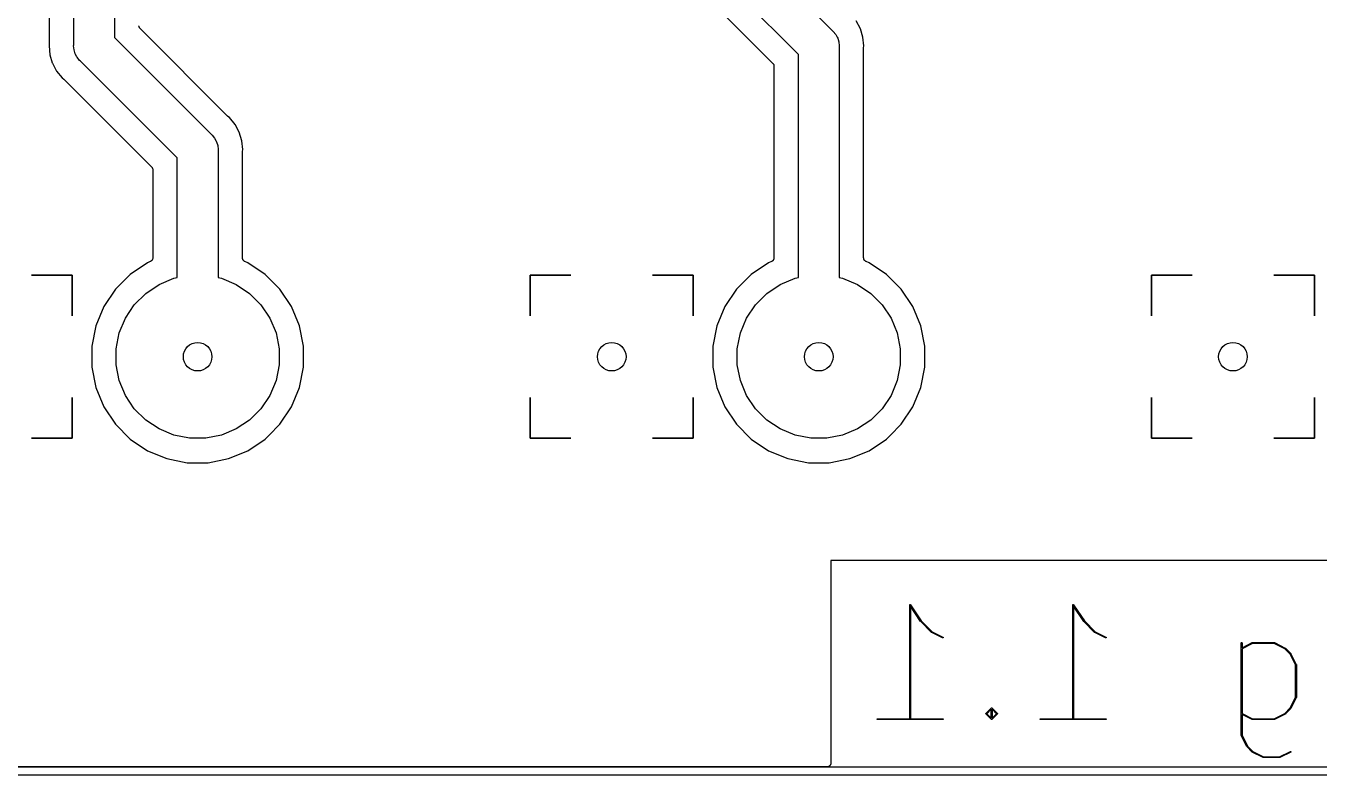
# Model space of a CAD drawing. Extents: x 4.15 to 7.3, y -3.55 to -2.25.
# Drawn here: x 5.517 to 6.142, y -3.552 to -3.19 of the extents above; entities that cross this region are included whole.
import ezdxf

# ---------------------------------------------------------------- set-up
doc = ezdxf.new("R2010")
doc.units = 0
doc.header["$MEASUREMENT"] = 0
doc.layers.add('BLACK', color=7, linetype='CONTINUOUS')

msp = doc.modelspace()

# ---------------------------------------------------------------- linework, layer by layer
at = {"layer": 'BLACK', "linetype": 'CONTINUOUS'}
for p, q in [((5.52835, -3.00116), (5.52835, -3.19884)), ((5.54016, -3.19952), (5.54016, -3.00048)), ((5.55984, -3.00408), (5.55984, -3.19592)), ((5.85984, -3.14592), (5.90662, -3.1927)), ((5.89016, -3.20408), (5.84338, -3.1573)), ((5.83551, -3.16613), (5.87777, -3.20839)), ((5.57167, -3.1904), (5.57165, -3.19022)), ((5.57169, -3.19058), (5.57167, -3.1904)), ((5.57169, -3.19059), (5.57169, -3.19058)), ((5.57169, -3.1906), (5.57169, -3.19059)), ((5.57174, -3.19077), (5.57169, -3.1906)), ((5.57179, -3.19095), (5.57174, -3.19077)), ((5.5718, -3.19096), (5.57179, -3.19095)), ((5.5718, -3.19097), (5.5718, -3.19096)), ((5.57189, -3.19113), (5.5718, -3.19097)), ((5.57197, -3.19129), (5.57189, -3.19113)), ((5.57198, -3.1913), (5.57197, -3.19129)), ((5.5721, -3.19145), (5.57198, -3.1913)), ((5.57198, -3.1913), (5.57198, -3.1913)), ((5.57221, -3.19159), (5.5721, -3.19145)), ((5.57222, -3.1916), (5.57221, -3.19159)), ((5.57223, -3.1916), (5.57222, -3.1916)), ((5.57223, -3.19161), (5.57223, -3.1916)), ((5.57223, -3.1916), (5.57223, -3.1916)), ((5.61449, -3.23387), (5.57223, -3.19161)), ((5.9201, -3.19167), (5.91809, -3.18791)), ((5.92134, -3.19576), (5.9201, -3.19167)), ((5.55984, -3.19592), (5.60662, -3.2427)), ((5.90662, -3.1927), (5.90699, -3.19301)), ((5.90699, -3.19301), (5.90822, -3.19451)), ((5.90822, -3.19451), (5.90887, -3.19571)), ((5.90887, -3.19571), (5.90914, -3.19622)), ((5.90914, -3.19622), (5.9097, -3.19807)), ((5.92176, -3.2), (5.92134, -3.19576)), ((5.52834, -3.19903), (5.52824, -3.2)), ((5.52824, -3.2), (5.52866, -3.20424)), ((5.52835, -3.19887), (5.52834, -3.19895)), ((5.52834, -3.19895), (5.52834, -3.19903)), ((5.52835, -3.19884), (5.52835, -3.19887)), ((5.54011, -3.2), (5.54016, -3.19952)), ((5.5403, -3.20193), (5.54011, -3.2)), ((5.54086, -3.20378), (5.5403, -3.20193)), ((5.54163, -3.20523), (5.54086, -3.20378)), ((5.89016, -3.29952), (5.89016, -3.20408)), ((5.9097, -3.19807), (5.90989, -3.2)), ((5.90989, -3.2), (5.90984, -3.20048)), ((5.90984, -3.20048), (5.90984, -3.31182)), ((5.92165, -3.20113), (5.92166, -3.20105)), ((5.92165, -3.20116), (5.92165, -3.20113)), ((5.92165, -3.30226), (5.92165, -3.20116)), ((5.92166, -3.20097), (5.92176, -3.2)), ((5.92166, -3.20105), (5.92166, -3.20097)), ((5.52866, -3.20424), (5.52982, -3.20808)), ((5.52982, -3.20808), (5.52982, -3.20808)), ((5.52982, -3.20808), (5.5299, -3.20833)), ((5.5299, -3.20833), (5.53191, -3.21209)), ((5.54178, -3.20549), (5.54163, -3.20523)), ((5.54301, -3.20699), (5.54178, -3.20549)), ((5.54338, -3.2073), (5.54301, -3.20699)), ((5.59016, -3.25408), (5.54338, -3.2073)), ((5.87777, -3.20839), (5.87777, -3.2084)), ((5.87777, -3.2084), (5.87777, -3.2084)), ((5.87777, -3.2084), (5.87778, -3.2084)), ((5.87778, -3.2084), (5.87779, -3.20841)), ((5.87779, -3.20841), (5.8779, -3.20855)), ((5.8779, -3.20855), (5.87802, -3.2087)), ((5.87802, -3.2087), (5.87802, -3.2087)), ((5.87802, -3.2087), (5.87803, -3.20871)), ((5.87803, -3.20871), (5.87811, -3.20887)), ((5.87811, -3.20887), (5.8782, -3.20903)), ((5.8782, -3.20903), (5.8782, -3.20904)), ((5.8782, -3.20904), (5.87821, -3.20905)), ((5.87821, -3.20905), (5.87826, -3.20923)), ((5.87826, -3.20923), (5.87831, -3.2094)), ((5.87831, -3.2094), (5.87831, -3.20941)), ((5.87831, -3.20941), (5.87831, -3.20942)), ((5.87831, -3.20942), (5.87833, -3.2096)), ((5.87833, -3.2096), (5.87835, -3.20978)), ((5.87835, -3.20978), (5.87835, -3.29884)), ((5.53191, -3.21209), (5.53461, -3.21539)), ((5.53461, -3.21539), (5.53537, -3.216)), ((5.53537, -3.216), (5.53539, -3.21602)), ((5.53539, -3.21602), (5.53545, -3.21608)), ((5.53545, -3.21608), (5.53551, -3.21613)), ((5.53551, -3.21613), (5.57777, -3.25839)), ((5.61455, -3.23392), (5.61449, -3.23387)), ((5.61461, -3.23398), (5.61455, -3.23392)), ((5.61463, -3.234), (5.61461, -3.23398)), ((5.61539, -3.23461), (5.61463, -3.234)), ((5.61809, -3.23791), (5.61539, -3.23461)), ((5.6201, -3.24167), (5.61809, -3.23791)), ((5.60662, -3.2427), (5.60699, -3.24301)), ((5.60699, -3.24301), (5.60822, -3.24451)), ((5.60822, -3.24451), (5.60899, -3.24594)), ((5.60899, -3.24594), (5.60914, -3.24622)), ((5.60914, -3.24622), (5.6097, -3.24807)), ((5.62134, -3.24576), (5.6201, -3.24167)), ((5.62176, -3.25), (5.62134, -3.24576)), ((5.59016, -3.31182), (5.59016, -3.25408)), ((5.6097, -3.24807), (5.60989, -3.25)), ((5.60989, -3.25), (5.60984, -3.25048)), ((5.60984, -3.25048), (5.60984, -3.31182)), ((5.62165, -3.25113), (5.62166, -3.25105)), ((5.62165, -3.25116), (5.62165, -3.25113)), ((5.62165, -3.30226), (5.62165, -3.25116)), ((5.62166, -3.25097), (5.62176, -3.25)), ((5.62166, -3.25105), (5.62166, -3.25097)), ((5.57777, -3.25839), (5.57777, -3.2584)), ((5.57777, -3.2584), (5.57777, -3.2584)), ((5.57777, -3.2584), (5.57778, -3.2584)), ((5.57778, -3.2584), (5.57779, -3.25841)), ((5.57779, -3.25841), (5.5779, -3.25855)), ((5.5779, -3.25855), (5.57802, -3.2587)), ((5.57802, -3.2587), (5.57802, -3.2587)), ((5.57802, -3.2587), (5.57803, -3.25871)), ((5.57803, -3.25871), (5.57811, -3.25887)), ((5.57811, -3.25887), (5.5782, -3.25903)), ((5.5782, -3.25903), (5.5782, -3.25904)), ((5.5782, -3.25904), (5.57821, -3.25905)), ((5.57821, -3.25905), (5.57826, -3.25923)), ((5.57826, -3.25923), (5.57831, -3.2594)), ((5.57831, -3.2594), (5.57831, -3.25941)), ((5.57831, -3.25941), (5.57831, -3.25942)), ((5.57831, -3.25942), (5.57833, -3.2596)), ((5.57833, -3.2596), (5.57835, -3.25978)), ((5.57835, -3.25978), (5.57835, -3.30226)), ((5.57713, -3.30407), (5.57576, -3.30464)), ((5.5773, -3.30399), (5.57713, -3.30407)), ((5.57746, -3.3039), (5.5773, -3.30399)), ((5.57747, -3.30389), (5.57746, -3.3039)), ((5.57746, -3.3039), (5.57746, -3.3039)), ((5.57761, -3.30378), (5.57747, -3.30389)), ((5.57776, -3.30366), (5.57761, -3.30378)), ((5.57777, -3.30365), (5.57776, -3.30366)), ((5.57776, -3.30366), (5.57776, -3.30366)), ((5.57788, -3.30351), (5.57777, -3.30365)), ((5.578, -3.30337), (5.57788, -3.30351)), ((5.57801, -3.30336), (5.578, -3.30337)), ((5.5781, -3.30319), (5.57801, -3.30335)), ((5.57801, -3.30335), (5.57801, -3.30336)), ((5.57819, -3.30303), (5.5781, -3.30319)), ((5.57825, -3.30284), (5.57819, -3.30302)), ((5.57819, -3.30302), (5.57819, -3.30302)), ((5.57819, -3.30302), (5.57819, -3.30303)), ((5.5783, -3.30267), (5.57825, -3.30284)), ((5.57831, -3.30265), (5.5783, -3.30266)), ((5.5783, -3.30266), (5.5783, -3.30267)), ((5.57833, -3.30246), (5.57831, -3.30265)), ((5.57835, -3.30228), (5.57833, -3.30246)), ((5.57835, -3.30226), (5.57835, -3.30227)), ((5.57835, -3.30227), (5.57835, -3.30227)), ((5.57835, -3.30227), (5.57835, -3.30227)), ((5.57835, -3.30227), (5.57835, -3.30228)), ((5.62167, -3.30244), (5.62165, -3.30226)), ((5.62169, -3.30262), (5.62167, -3.30244)), ((5.62169, -3.30263), (5.62169, -3.30262)), ((5.62169, -3.30264), (5.62169, -3.30263)), ((5.62174, -3.30282), (5.62169, -3.30264)), ((5.6218, -3.30299), (5.62174, -3.30282)), ((5.6218, -3.303), (5.6218, -3.30299)), ((5.6218, -3.30301), (5.6218, -3.303)), ((5.62189, -3.30317), (5.6218, -3.30301)), ((5.62197, -3.30333), (5.62189, -3.30317)), ((5.62198, -3.30334), (5.62197, -3.30333)), ((5.62198, -3.30335), (5.62198, -3.30334)), ((5.6221, -3.30349), (5.62198, -3.30335)), ((5.62221, -3.30363), (5.6221, -3.30349)), ((5.62222, -3.30364), (5.62221, -3.30363)), ((5.62223, -3.30364), (5.62222, -3.30364)), ((5.62237, -3.30376), (5.62223, -3.30364)), ((5.62251, -3.30388), (5.62237, -3.30376)), ((5.62252, -3.30389), (5.62251, -3.30388)), ((5.62251, -3.30388), (5.62251, -3.30388)), ((5.62268, -3.30398), (5.62252, -3.30389)), ((5.62284, -3.30406), (5.62268, -3.30398)), ((5.62286, -3.30407), (5.62284, -3.30406)), ((5.62287, -3.30407), (5.62286, -3.30407)), ((5.62286, -3.30407), (5.62286, -3.30407)), ((5.62286, -3.30407), (5.62286, -3.30407)), ((5.62424, -3.30464), (5.62287, -3.30407)), ((5.87713, -3.30407), (5.87576, -3.30464)), ((5.8773, -3.30399), (5.87713, -3.30407)), ((5.87746, -3.3039), (5.8773, -3.30399)), ((5.87747, -3.30389), (5.87746, -3.3039)), ((5.87746, -3.3039), (5.87746, -3.3039)), ((5.87761, -3.30378), (5.87747, -3.30389)), ((5.87776, -3.30366), (5.87761, -3.30378)), ((5.87777, -3.30365), (5.87776, -3.30366)), ((5.87776, -3.30366), (5.87776, -3.30366)), ((5.87788, -3.30351), (5.87777, -3.30365)), ((5.878, -3.30337), (5.87788, -3.30351)), ((5.87801, -3.30336), (5.878, -3.30337)), ((5.8781, -3.30319), (5.87801, -3.30335)), ((5.87801, -3.30335), (5.87801, -3.30336)), ((5.87819, -3.30303), (5.8781, -3.30319)), ((5.87825, -3.30284), (5.87819, -3.30302)), ((5.87819, -3.30302), (5.87819, -3.30302)), ((5.87819, -3.30302), (5.87819, -3.30303)), ((5.8783, -3.30267), (5.87825, -3.30284)), ((5.87831, -3.30265), (5.8783, -3.30266)), ((5.8783, -3.30266), (5.8783, -3.30267)), ((5.87833, -3.30246), (5.87831, -3.30265)), ((5.87835, -3.30228), (5.87833, -3.30246)), ((5.87835, -3.29884), (5.87835, -3.29884)), ((5.87835, -3.29884), (5.87835, -3.30226)), ((5.87835, -3.30226), (5.87835, -3.30227)), ((5.87835, -3.30227), (5.87835, -3.30227)), ((5.87835, -3.30227), (5.87835, -3.30227)), ((5.87835, -3.30227), (5.87835, -3.30228)), ((5.89016, -3.31182), (5.89016, -3.29952)), ((5.89016, -3.29952), (5.89016, -3.29952)), ((5.92167, -3.30244), (5.92165, -3.30226)), ((5.92169, -3.30262), (5.92167, -3.30244)), ((5.92169, -3.30263), (5.92169, -3.30262)), ((5.92169, -3.30264), (5.92169, -3.30263)), ((5.92174, -3.30282), (5.92169, -3.30264)), ((5.9218, -3.30299), (5.92174, -3.30282)), ((5.9218, -3.303), (5.9218, -3.30299)), ((5.9218, -3.30301), (5.9218, -3.303)), ((5.92189, -3.30317), (5.9218, -3.30301)), ((5.92197, -3.30333), (5.92189, -3.30317)), ((5.92198, -3.30334), (5.92197, -3.30333)), ((5.92198, -3.30335), (5.92198, -3.30334)), ((5.9221, -3.30349), (5.92198, -3.30335)), ((5.92221, -3.30363), (5.9221, -3.30349)), ((5.92222, -3.30364), (5.92221, -3.30363)), ((5.92223, -3.30364), (5.92222, -3.30364)), ((5.92237, -3.30376), (5.92223, -3.30364)), ((5.92251, -3.30388), (5.92237, -3.30376)), ((5.92252, -3.30389), (5.92251, -3.30388)), ((5.92251, -3.30388), (5.92251, -3.30388)), ((5.92268, -3.30398), (5.92252, -3.30389)), ((5.92284, -3.30406), (5.92268, -3.30398)), ((5.92286, -3.30407), (5.92284, -3.30406)), ((5.92287, -3.30407), (5.92286, -3.30407)), ((5.92286, -3.30407), (5.92286, -3.30407)), ((5.92286, -3.30407), (5.92286, -3.30407)), ((5.92424, -3.30464), (5.92287, -3.30407)), ((5.56737, -3.31025), (5.56025, -3.31737)), ((5.57576, -3.30464), (5.56737, -3.31025)), ((5.63263, -3.31025), (5.62424, -3.30464)), ((5.6344, -3.31202), (5.63263, -3.31025)), ((5.86737, -3.31025), (5.86025, -3.31737)), ((5.87576, -3.30464), (5.86737, -3.31025)), ((5.93263, -3.31025), (5.92424, -3.30464)), ((5.9344, -3.31202), (5.93263, -3.31025)), ((5.53927, -3.31062), (5.51969, -3.31063)), ((5.51969, -3.31063), (5.51969, -3.31063)), ((5.51969, -3.31063), (5.53937, -3.31063)), ((5.53937, -3.31063), (5.53927, -3.31062)), ((5.53937, -3.31063), (5.53937, -3.33031)), ((5.53938, -3.31073), (5.53937, -3.31063)), ((5.53937, -3.31063), (5.53937, -3.31063)), ((5.53937, -3.31063), (5.53937, -3.31063)), ((5.53937, -3.31063), (5.53937, -3.31063)), ((5.53937, -3.33031), (5.53938, -3.31073)), ((5.5749, -3.31942), (5.58135, -3.31511)), ((5.58135, -3.31511), (5.58852, -3.31214)), ((5.58852, -3.31214), (5.59016, -3.31182)), ((5.60984, -3.31182), (5.61148, -3.31214)), ((5.61148, -3.31214), (5.61865, -3.31511)), ((5.61865, -3.31511), (5.6251, -3.31942)), ((5.63976, -3.31737), (5.6344, -3.31202)), ((5.76063, -3.31063), (5.76062, -3.31073)), ((5.76062, -3.31073), (5.76063, -3.33031)), ((5.76073, -3.31062), (5.76063, -3.31063)), ((5.76063, -3.31063), (5.76063, -3.31063)), ((5.76063, -3.31063), (5.76063, -3.31063)), ((5.76063, -3.31063), (5.76063, -3.31063)), ((5.76063, -3.33031), (5.76063, -3.31063)), ((5.76063, -3.31063), (5.78031, -3.31063)), ((5.78031, -3.31063), (5.76073, -3.31062)), ((5.78031, -3.31063), (5.78031, -3.31063)), ((5.83927, -3.31062), (5.81969, -3.31063)), ((5.81969, -3.31063), (5.81969, -3.31063)), ((5.81969, -3.31063), (5.83937, -3.31063)), ((5.83937, -3.31063), (5.83927, -3.31062)), ((5.83937, -3.31063), (5.83937, -3.33031)), ((5.83938, -3.31073), (5.83937, -3.31063)), ((5.83937, -3.31063), (5.83937, -3.31063)), ((5.83937, -3.31063), (5.83937, -3.31063)), ((5.83937, -3.31063), (5.83937, -3.31063)), ((5.83937, -3.33031), (5.83938, -3.31073)), ((5.8749, -3.31942), (5.88135, -3.31511)), ((5.88135, -3.31511), (5.88852, -3.31214)), ((5.88852, -3.31214), (5.89016, -3.31182)), ((5.90984, -3.31182), (5.91148, -3.31214)), ((5.91148, -3.31214), (5.91865, -3.31511)), ((5.91865, -3.31511), (5.9251, -3.31942)), ((5.93975, -3.31737), (5.9344, -3.31202)), ((6.06063, -3.31063), (6.06062, -3.31073)), ((6.06062, -3.31073), (6.06063, -3.33031)), ((6.06073, -3.31062), (6.06063, -3.31063)), ((6.06063, -3.31063), (6.06063, -3.31063)), ((6.06063, -3.31063), (6.06063, -3.31063)), ((6.06063, -3.31063), (6.06063, -3.31063)), ((6.06063, -3.33031), (6.06063, -3.31063)), ((6.06063, -3.31063), (6.08031, -3.31063)), ((6.08031, -3.31063), (6.06073, -3.31062)), ((6.08031, -3.31063), (6.08031, -3.31063)), ((6.13927, -3.31062), (6.11969, -3.31063)), ((6.11969, -3.31063), (6.11969, -3.31063)), ((6.11969, -3.31063), (6.13937, -3.31063)), ((6.13937, -3.31063), (6.13927, -3.31062)), ((6.13937, -3.31063), (6.13937, -3.33031)), ((6.13938, -3.31073), (6.13937, -3.31063)), ((6.13937, -3.31063), (6.13937, -3.31063)), ((6.13937, -3.31063), (6.13937, -3.31063)), ((6.13937, -3.31063), (6.13937, -3.31063)), ((6.13937, -3.33031), (6.13938, -3.31073)), ((5.56025, -3.31737), (5.55464, -3.32576)), ((5.56942, -3.3249), (5.5749, -3.31942)), ((5.6251, -3.31942), (5.63058, -3.3249)), ((5.64536, -3.32576), (5.63976, -3.31737)), ((5.86025, -3.31737), (5.85464, -3.32576)), ((5.86942, -3.3249), (5.8749, -3.31942)), ((5.9251, -3.31942), (5.93058, -3.3249)), ((5.94536, -3.32576), (5.93975, -3.31737)), ((5.55464, -3.32576), (5.55079, -3.33507)), ((5.56511, -3.33135), (5.56942, -3.3249)), ((5.63058, -3.3249), (5.63489, -3.33135)), ((5.64921, -3.33507), (5.64536, -3.32576)), ((5.85464, -3.32576), (5.85079, -3.33507)), ((5.86511, -3.33135), (5.86942, -3.3249)), ((5.93058, -3.3249), (5.93489, -3.33135)), ((5.94921, -3.33507), (5.94536, -3.32576)), ((5.53937, -3.33031), (5.53937, -3.33031)), ((5.55079, -3.33507), (5.54882, -3.34496)), ((5.56214, -3.33852), (5.56511, -3.33135)), ((5.63489, -3.33135), (5.63786, -3.33852)), ((5.65118, -3.34496), (5.64921, -3.33507)), ((5.76063, -3.33031), (5.76063, -3.33031)), ((5.83937, -3.33031), (5.83937, -3.33031)), ((5.85079, -3.33507), (5.84882, -3.34496)), ((5.86214, -3.33852), (5.86511, -3.33135)), ((5.93489, -3.33135), (5.93786, -3.33852)), ((5.95118, -3.34496), (5.94921, -3.33507)), ((6.06063, -3.33031), (6.06063, -3.33031)), ((6.13937, -3.33031), (6.13937, -3.33031)), ((5.56063, -3.34612), (5.56214, -3.33852)), ((5.63786, -3.33852), (5.63937, -3.34612)), ((5.86063, -3.34612), (5.86214, -3.33852)), ((5.93786, -3.33852), (5.93937, -3.34612)), ((5.54882, -3.34496), (5.54882, -3.35504)), ((5.56063, -3.35388), (5.56063, -3.34612)), ((5.63937, -3.34612), (5.63937, -3.35388)), ((5.65118, -3.35504), (5.65118, -3.34496)), ((5.84882, -3.34496), (5.84882, -3.35504)), ((5.86063, -3.35388), (5.86063, -3.34612)), ((5.93937, -3.34612), (5.93937, -3.35388)), ((5.95118, -3.35504), (5.95118, -3.34496)), ((5.56214, -3.36148), (5.56063, -3.35388)), ((5.63937, -3.35388), (5.63786, -3.36148)), ((5.86214, -3.36148), (5.86063, -3.35388)), ((5.93937, -3.35388), (5.93786, -3.36148)), ((5.54882, -3.35504), (5.55079, -3.36493)), ((5.64921, -3.36493), (5.65118, -3.35504)), ((5.84882, -3.35504), (5.85079, -3.36493)), ((5.94921, -3.36493), (5.95118, -3.35504)), ((5.55079, -3.36493), (5.55464, -3.37424)), ((5.56511, -3.36865), (5.56214, -3.36148)), ((5.63786, -3.36148), (5.63489, -3.36865)), ((5.64536, -3.37424), (5.64921, -3.36493)), ((5.85079, -3.36493), (5.85464, -3.37424)), ((5.86511, -3.36865), (5.86214, -3.36148)), ((5.93786, -3.36148), (5.93489, -3.36865)), ((5.94536, -3.37424), (5.94921, -3.36493)), ((5.53937, -3.36969), (5.53937, -3.38937)), ((5.53938, -3.38927), (5.53937, -3.36969)), ((5.53937, -3.36969), (5.53937, -3.36969)), ((5.56942, -3.3751), (5.56511, -3.36865)), ((5.63489, -3.36865), (5.63058, -3.3751)), ((5.76063, -3.36969), (5.76062, -3.38927)), ((5.76063, -3.38937), (5.76063, -3.36969)), ((5.76063, -3.36969), (5.76063, -3.36969)), ((5.83937, -3.36969), (5.83937, -3.38937)), ((5.83938, -3.38927), (5.83937, -3.36969)), ((5.83937, -3.36969), (5.83937, -3.36969)), ((5.86942, -3.3751), (5.86511, -3.36865)), ((5.93489, -3.36865), (5.93058, -3.3751)), ((6.06063, -3.36969), (6.06062, -3.38927)), ((6.06063, -3.38937), (6.06063, -3.36969)), ((6.06063, -3.36969), (6.06063, -3.36969)), ((6.13937, -3.36969), (6.13937, -3.38937)), ((6.13938, -3.38927), (6.13937, -3.36969)), ((6.13937, -3.36969), (6.13937, -3.36969)), ((5.55464, -3.37424), (5.56025, -3.38263)), ((5.5749, -3.38058), (5.56942, -3.3751)), ((5.63058, -3.3751), (5.6251, -3.38058)), ((5.63976, -3.38263), (5.64536, -3.37424)), ((5.85464, -3.37424), (5.86025, -3.38263)), ((5.8749, -3.38058), (5.86942, -3.3751)), ((5.93058, -3.3751), (5.9251, -3.38058)), ((5.93975, -3.38263), (5.94536, -3.37424)), ((5.56025, -3.38263), (5.56737, -3.38975)), ((5.58135, -3.38489), (5.5749, -3.38058)), ((5.58852, -3.38786), (5.58135, -3.38489)), ((5.61865, -3.38489), (5.61148, -3.38786)), ((5.6251, -3.38058), (5.61865, -3.38489)), ((5.63441, -3.38797), (5.63976, -3.38263)), ((5.86025, -3.38263), (5.86737, -3.38975)), ((5.88135, -3.38489), (5.8749, -3.38058)), ((5.88852, -3.38786), (5.88135, -3.38489)), ((5.91865, -3.38489), (5.91148, -3.38786)), ((5.9251, -3.38058), (5.91865, -3.38489)), ((5.93441, -3.38797), (5.93975, -3.38263)), ((5.53937, -3.38937), (5.51969, -3.38937)), ((5.51969, -3.38937), (5.51969, -3.38937)), ((5.51969, -3.38937), (5.53927, -3.38938)), ((5.53927, -3.38938), (5.53937, -3.38937)), ((5.53937, -3.38937), (5.53938, -3.38927)), ((5.53937, -3.38937), (5.53937, -3.38937)), ((5.53937, -3.38937), (5.53937, -3.38937)), ((5.53937, -3.38937), (5.53937, -3.38937)), ((5.53937, -3.38937), (5.53937, -3.38937)), ((5.56737, -3.38975), (5.57576, -3.39536)), ((5.59612, -3.38937), (5.58852, -3.38786)), ((5.60388, -3.38937), (5.59612, -3.38937)), ((5.61148, -3.38786), (5.60388, -3.38937)), ((5.62424, -3.39536), (5.63263, -3.38975)), ((5.63263, -3.38975), (5.63441, -3.38797)), ((5.63441, -3.38797), (5.63441, -3.38797)), ((5.63441, -3.38797), (5.63441, -3.38797)), ((5.76062, -3.38927), (5.76063, -3.38937)), ((5.76063, -3.38937), (5.76063, -3.38937)), ((5.76063, -3.38937), (5.76063, -3.38937)), ((5.76063, -3.38937), (5.76063, -3.38937)), ((5.76063, -3.38937), (5.76073, -3.38938)), ((5.78031, -3.38937), (5.76063, -3.38937)), ((5.76073, -3.38938), (5.78031, -3.38937)), ((5.78031, -3.38937), (5.78031, -3.38937)), ((5.83937, -3.38937), (5.81969, -3.38937)), ((5.81969, -3.38937), (5.81969, -3.38937)), ((5.81969, -3.38937), (5.83927, -3.38938)), ((5.83927, -3.38938), (5.83937, -3.38937)), ((5.83937, -3.38937), (5.83938, -3.38927)), ((5.83937, -3.38937), (5.83937, -3.38937)), ((5.83937, -3.38937), (5.83937, -3.38937)), ((5.83937, -3.38937), (5.83937, -3.38937)), ((5.83937, -3.38937), (5.83937, -3.38937)), ((5.86737, -3.38975), (5.87576, -3.39536)), ((5.89612, -3.38937), (5.88852, -3.38786)), ((5.90388, -3.38937), (5.89612, -3.38937)), ((5.91148, -3.38786), (5.90388, -3.38937)), ((5.92424, -3.39536), (5.93263, -3.38975)), ((5.93263, -3.38975), (5.93441, -3.38797)), ((5.93441, -3.38797), (5.93441, -3.38797)), ((5.93441, -3.38797), (5.93441, -3.38797)), ((6.06062, -3.38927), (6.06063, -3.38937)), ((6.06063, -3.38937), (6.06063, -3.38937)), ((6.06063, -3.38937), (6.06063, -3.38937)), ((6.06063, -3.38937), (6.06063, -3.38937)), ((6.06063, -3.38937), (6.06073, -3.38938)), ((6.08031, -3.38937), (6.06063, -3.38937)), ((6.06073, -3.38938), (6.08031, -3.38937)), ((6.08031, -3.38937), (6.08031, -3.38937)), ((6.13937, -3.38937), (6.11969, -3.38937)), ((6.11969, -3.38937), (6.11969, -3.38937)), ((6.11969, -3.38937), (6.13927, -3.38938)), ((6.13927, -3.38938), (6.13937, -3.38937)), ((6.13937, -3.38937), (6.13938, -3.38927)), ((6.13937, -3.38937), (6.13937, -3.38937)), ((6.13937, -3.38937), (6.13937, -3.38937)), ((6.13937, -3.38937), (6.13937, -3.38937)), ((6.13937, -3.38937), (6.13937, -3.38937)), ((5.57576, -3.39536), (5.58507, -3.39921)), ((5.61493, -3.39921), (5.62424, -3.39536)), ((5.87576, -3.39536), (5.88507, -3.39921)), ((5.91493, -3.39921), (5.92424, -3.39536)), ((5.58507, -3.39921), (5.59496, -3.40118)), ((5.59496, -3.40118), (5.60504, -3.40118)), ((5.60504, -3.40118), (5.61493, -3.39921)), ((5.88507, -3.39921), (5.89496, -3.40118)), ((5.89496, -3.40118), (5.90504, -3.40118)), ((5.90504, -3.40118), (5.91493, -3.39921)), ((6.49416, -3.44841), (5.90584, -3.44841)), ((5.90584, -3.44841), (5.90584, -3.54606)), ((5.9439, -3.46978), (5.94391, -3.46974)), ((5.9439, -3.46981), (5.9439, -3.46978)), ((5.9439, -3.52474), (5.9439, -3.46981)), ((5.94391, -3.46974), (5.94393, -3.46971)), ((5.94391, -3.46974), (5.94391, -3.46974)), ((5.94391, -3.46974), (5.94391, -3.46974)), ((5.94391, -3.46974), (5.94391, -3.46974)), ((5.94393, -3.46971), (5.94395, -3.46969)), ((5.94395, -3.46969), (5.94396, -3.46968)), ((5.94396, -3.46968), (5.94397, -3.46966)), ((5.94396, -3.46968), (5.94396, -3.46968)), ((5.94396, -3.46968), (5.94396, -3.46968)), ((5.94397, -3.46966), (5.94399, -3.46965)), ((5.94399, -3.46965), (5.944, -3.46964)), ((5.94399, -3.46965), (5.94399, -3.46965)), ((5.944, -3.46964), (5.94402, -3.46963)), ((5.94402, -3.46963), (5.94402, -3.46963)), ((5.94402, -3.46963), (5.94402, -3.46963)), ((5.94402, -3.46963), (5.94403, -3.46963)), ((5.94403, -3.46963), (5.94406, -3.46962)), ((5.94406, -3.46962), (5.94406, -3.46962)), ((5.94406, -3.46962), (5.94406, -3.46962)), ((5.94406, -3.46962), (5.94407, -3.46962)), ((5.94407, -3.46962), (5.9441, -3.46962)), ((5.9441, -3.46962), (5.9441, -3.46962)), ((5.9441, -3.46962), (5.94412, -3.46962)), ((5.94412, -3.46962), (5.94413, -3.46962)), ((5.94413, -3.46962), (5.94413, -3.46962)), ((5.94413, -3.46962), (5.94413, -3.46962)), ((5.94413, -3.46962), (5.94415, -3.46963)), ((5.94415, -3.46963), (5.94417, -3.46963)), ((5.94417, -3.46963), (5.9442, -3.46965)), ((5.9442, -3.46965), (5.9442, -3.46965)), ((5.9442, -3.46965), (5.94421, -3.46966)), ((5.94421, -3.46966), (5.94423, -3.46968)), ((5.94423, -3.46968), (5.94423, -3.46968)), ((5.94423, -3.46968), (5.94426, -3.46971)), ((5.94426, -3.46971), (5.94426, -3.46971)), ((5.94426, -3.46971), (5.9495, -3.47756)), ((5.94918, -3.4778), (5.94429, -3.47047)), ((5.94429, -3.47047), (5.94429, -3.52474)), ((6.02264, -3.46978), (6.02265, -3.46974)), ((6.02264, -3.46981), (6.02264, -3.46978)), ((6.02264, -3.52474), (6.02264, -3.46981)), ((6.02265, -3.46974), (6.02267, -3.46971)), ((6.02265, -3.46974), (6.02265, -3.46974)), ((6.02265, -3.46974), (6.02265, -3.46974)), ((6.02265, -3.46974), (6.02265, -3.46974)), ((6.02267, -3.46971), (6.02269, -3.46969)), ((6.02269, -3.46969), (6.0227, -3.46968)), ((6.0227, -3.46968), (6.02271, -3.46966)), ((6.0227, -3.46968), (6.0227, -3.46968)), ((6.0227, -3.46968), (6.0227, -3.46968)), ((6.02271, -3.46966), (6.02273, -3.46965)), ((6.02273, -3.46965), (6.02274, -3.46964)), ((6.02273, -3.46965), (6.02273, -3.46965)), ((6.02274, -3.46964), (6.02276, -3.46963)), ((6.02276, -3.46963), (6.02276, -3.46963)), ((6.02276, -3.46963), (6.02276, -3.46963)), ((6.02276, -3.46963), (6.02277, -3.46963)), ((6.02277, -3.46963), (6.0228, -3.46962)), ((6.0228, -3.46962), (6.0228, -3.46962)), ((6.0228, -3.46962), (6.0228, -3.46962)), ((6.0228, -3.46962), (6.02281, -3.46962)), ((6.02281, -3.46962), (6.02284, -3.46962)), ((6.02284, -3.46962), (6.02284, -3.46962)), ((6.02284, -3.46962), (6.02286, -3.46962)), ((6.02286, -3.46962), (6.02287, -3.46962)), ((6.02287, -3.46962), (6.02287, -3.46962)), ((6.02287, -3.46962), (6.02287, -3.46962)), ((6.02287, -3.46962), (6.02289, -3.46963)), ((6.02289, -3.46963), (6.02291, -3.46963)), ((6.02291, -3.46963), (6.02294, -3.46965)), ((6.02294, -3.46965), (6.02294, -3.46965)), ((6.02294, -3.46965), (6.02295, -3.46966)), ((6.02295, -3.46966), (6.02297, -3.46968)), ((6.02297, -3.46968), (6.02297, -3.46968)), ((6.02297, -3.46968), (6.023, -3.46971)), ((6.023, -3.46971), (6.023, -3.46971)), ((6.023, -3.46971), (6.02824, -3.47756)), ((6.02792, -3.4778), (6.02303, -3.47047)), ((6.02303, -3.47047), (6.02303, -3.52474)), ((5.94919, -3.47781), (5.94918, -3.4778)), ((5.9492, -3.47783), (5.94919, -3.47781)), ((5.95445, -3.48308), (5.9492, -3.47783)), ((5.9492, -3.47783), (5.9492, -3.47783)), ((5.9495, -3.47756), (5.95471, -3.48278)), ((6.02793, -3.47781), (6.02792, -3.4778)), ((6.02794, -3.47783), (6.02793, -3.47781)), ((6.03319, -3.48308), (6.02794, -3.47783)), ((6.02794, -3.47783), (6.02794, -3.47783)), ((6.02824, -3.47756), (6.03345, -3.48278)), ((5.95446, -3.48309), (5.95445, -3.48308)), ((5.95447, -3.48309), (5.95446, -3.48309)), ((5.95448, -3.4831), (5.95447, -3.48309)), ((5.95449, -3.48311), (5.95448, -3.4831)), ((5.95448, -3.4831), (5.95448, -3.4831)), ((5.9545, -3.48311), (5.95449, -3.48311)), ((5.95451, -3.48312), (5.9545, -3.48311)), ((5.95975, -3.48574), (5.95451, -3.48312)), ((5.95471, -3.48278), (5.95993, -3.48539)), ((6.0332, -3.48309), (6.03319, -3.48308)), ((6.03321, -3.48309), (6.0332, -3.48309)), ((6.03322, -3.4831), (6.03321, -3.48309)), ((6.03323, -3.48311), (6.03322, -3.4831)), ((6.03322, -3.4831), (6.03322, -3.4831)), ((6.03324, -3.48311), (6.03323, -3.48311)), ((6.03325, -3.48312), (6.03324, -3.48311)), ((6.03849, -3.48574), (6.03325, -3.48312)), ((6.03345, -3.48278), (6.03867, -3.48539)), ((5.95979, -3.48575), (5.95975, -3.48574)), ((5.95983, -3.48576), (5.95979, -3.48575)), ((5.95987, -3.48576), (5.95983, -3.48576)), ((5.9599, -3.48575), (5.95987, -3.48576)), ((5.95994, -3.48574), (5.9599, -3.48575)), ((5.95993, -3.48539), (5.95993, -3.48539)), ((5.95993, -3.48539), (5.95997, -3.48541)), ((5.95997, -3.48571), (5.95994, -3.48574)), ((5.95997, -3.48541), (5.95999, -3.48544)), ((5.96, -3.48569), (5.95997, -3.48571)), ((5.95999, -3.48544), (5.96001, -3.48547)), ((5.96002, -3.48565), (5.96, -3.48569)), ((5.96001, -3.48547), (5.96003, -3.4855)), ((5.96003, -3.48562), (5.96002, -3.48565)), ((5.96003, -3.4855), (5.96004, -3.48554)), ((5.96004, -3.48558), (5.96003, -3.48562)), ((5.96004, -3.48554), (5.96004, -3.48558)), ((6.03853, -3.48575), (6.03849, -3.48574)), ((6.03857, -3.48576), (6.03853, -3.48575)), ((6.03861, -3.48576), (6.03857, -3.48576)), ((6.03864, -3.48575), (6.03861, -3.48576)), ((6.03868, -3.48574), (6.03864, -3.48575)), ((6.03867, -3.48539), (6.03867, -3.48539)), ((6.03867, -3.48539), (6.03871, -3.48541)), ((6.03871, -3.48571), (6.03868, -3.48574)), ((6.03871, -3.48541), (6.03873, -3.48544)), ((6.03874, -3.48569), (6.03871, -3.48571)), ((6.03873, -3.48544), (6.03875, -3.48547)), ((6.03876, -3.48565), (6.03874, -3.48569)), ((6.03875, -3.48547), (6.03877, -3.4855)), ((6.03877, -3.48562), (6.03876, -3.48565)), ((6.03877, -3.4855), (6.03878, -3.48554)), ((6.03878, -3.48558), (6.03877, -3.48562)), ((6.03878, -3.48554), (6.03878, -3.48558)), ((6.104, -3.48819), (6.10401, -3.48815)), ((6.104, -3.53281), (6.104, -3.48819)), ((6.10401, -3.48815), (6.10402, -3.48811)), ((6.10402, -3.48811), (6.10404, -3.48808)), ((6.10404, -3.48808), (6.10406, -3.48805)), ((6.10406, -3.48805), (6.10409, -3.48802)), ((6.10409, -3.48802), (6.10413, -3.48801)), ((6.10413, -3.48801), (6.10416, -3.488)), ((6.10416, -3.488), (6.1042, -3.48799)), ((6.1042, -3.48799), (6.10424, -3.488)), ((6.10424, -3.488), (6.10428, -3.48801)), ((6.10428, -3.48801), (6.10431, -3.48803)), ((6.10431, -3.48803), (6.10434, -3.48805)), ((6.10434, -3.48805), (6.10436, -3.48808)), ((6.10436, -3.48808), (6.10438, -3.48811)), ((6.10438, -3.48811), (6.10439, -3.48815)), ((6.10439, -3.48815), (6.1044, -3.48819)), ((6.1044, -3.4905), (6.10936, -3.48801)), ((6.1044, -3.48819), (6.1044, -3.4905)), ((6.1095, -3.48839), (6.1044, -3.49094)), ((6.1044, -3.49094), (6.1044, -3.52219)), ((6.10936, -3.48801), (6.10936, -3.48801)), ((6.10936, -3.48801), (6.10937, -3.48801)), ((6.10937, -3.48801), (6.10939, -3.488)), ((6.10937, -3.48801), (6.10937, -3.48801)), ((6.10939, -3.488), (6.1094, -3.488)), ((6.1094, -3.488), (6.10941, -3.488)), ((6.10941, -3.488), (6.10942, -3.48799)), ((6.10941, -3.488), (6.10941, -3.488)), ((6.10942, -3.48799), (6.10944, -3.48799)), ((6.10944, -3.48799), (6.10944, -3.48799)), ((6.10944, -3.48799), (6.10945, -3.48799)), ((6.10945, -3.48799), (6.11995, -3.48799)), ((6.1199, -3.48839), (6.1095, -3.48839)), ((6.12508, -3.49098), (6.1199, -3.48839)), ((6.11995, -3.48799), (6.11996, -3.48799)), ((6.11996, -3.48799), (6.11996, -3.48799)), ((6.11996, -3.48799), (6.11997, -3.48799)), ((6.11997, -3.48799), (6.11999, -3.488)), ((6.11999, -3.488), (6.11999, -3.488)), ((6.11999, -3.488), (6.12, -3.488)), ((6.12, -3.488), (6.12001, -3.488)), ((6.12001, -3.488), (6.12003, -3.48801)), ((6.12003, -3.48801), (6.12003, -3.48801)), ((6.12003, -3.48801), (6.12004, -3.48801)), ((6.12004, -3.48801), (6.12528, -3.49064)), ((6.12766, -3.49355), (6.12508, -3.49098)), ((6.12528, -3.49064), (6.12529, -3.49064)), ((6.12529, -3.49064), (6.1253, -3.49064)), ((6.1253, -3.49064), (6.12531, -3.49065)), ((6.12531, -3.49065), (6.12531, -3.49066)), ((6.12531, -3.49066), (6.12532, -3.49066)), ((6.12532, -3.49066), (6.12533, -3.49067)), ((6.12533, -3.49067), (6.12534, -3.49067)), ((6.12534, -3.49067), (6.12796, -3.4933)), ((6.13025, -3.49873), (6.12766, -3.49355)), ((6.12796, -3.4933), (6.12796, -3.4933)), ((6.12796, -3.4933), (6.12797, -3.49331)), ((6.12797, -3.49331), (6.12798, -3.49332)), ((6.12798, -3.49332), (6.12798, -3.49332)), ((6.12798, -3.49332), (6.12799, -3.49333)), ((6.12799, -3.49333), (6.12799, -3.49334)), ((6.12799, -3.49334), (6.128, -3.49335)), ((6.128, -3.49335), (6.13062, -3.4986)), ((6.13025, -3.51439), (6.13025, -3.49873)), ((6.13062, -3.4986), (6.13062, -3.4986)), ((6.13062, -3.4986), (6.13063, -3.49861)), ((6.13063, -3.49861), (6.13063, -3.49861)), ((6.13063, -3.49861), (6.13063, -3.49863)), ((6.13063, -3.49863), (6.13064, -3.49864)), ((6.13064, -3.49864), (6.13064, -3.49864)), ((6.13064, -3.49864), (6.13064, -3.49865)), ((6.13064, -3.49865), (6.13064, -3.49866)), ((6.13064, -3.49866), (6.13064, -3.49868)), ((6.13064, -3.49868), (6.13064, -3.49868)), ((6.13064, -3.49868), (6.13064, -3.49869)), ((6.13064, -3.49869), (6.13064, -3.51444)), ((6.12766, -3.51957), (6.13025, -3.51439)), ((6.13062, -3.51452), (6.128, -3.51977)), ((6.13063, -3.51451), (6.13062, -3.51452)), ((6.13062, -3.51452), (6.13062, -3.51452)), ((6.13064, -3.51449), (6.13063, -3.5145)), ((6.13063, -3.5145), (6.13063, -3.51451)), ((6.13064, -3.51444), (6.13064, -3.51444)), ((6.13064, -3.51444), (6.13064, -3.51445)), ((6.13064, -3.51445), (6.13064, -3.51446)), ((6.13064, -3.51446), (6.13064, -3.51448)), ((6.13064, -3.51448), (6.13064, -3.51448)), ((6.13064, -3.51448), (6.13064, -3.51449)), ((5.98064, -3.52229), (5.98065, -3.52227)), ((5.98064, -3.52231), (5.98064, -3.52229)), ((5.98064, -3.52233), (5.98064, -3.52231)), ((5.98064, -3.52231), (5.98064, -3.52231)), ((5.98064, -3.52231), (5.98064, -3.52231)), ((5.98065, -3.52235), (5.98064, -3.52233)), ((5.98065, -3.52225), (5.98066, -3.52223)), ((5.98065, -3.52227), (5.98065, -3.52225)), ((5.98065, -3.52227), (5.98065, -3.52227)), ((5.98065, -3.52227), (5.98065, -3.52227)), ((5.98065, -3.52236), (5.98065, -3.52235)), ((5.98065, -3.52235), (5.98065, -3.52235)), ((5.98065, -3.52235), (5.98065, -3.52235)), ((5.98066, -3.52238), (5.98065, -3.52236)), ((5.98066, -3.52223), (5.98067, -3.52222)), ((5.98066, -3.52223), (5.98066, -3.52223)), ((5.98066, -3.52223), (5.98066, -3.52223)), ((5.98066, -3.5224), (5.98066, -3.52238)), ((5.98066, -3.52238), (5.98066, -3.52238)), ((5.98066, -3.52238), (5.98066, -3.52238)), ((5.98067, -3.52242), (5.98066, -3.5224)), ((5.98067, -3.52222), (5.98068, -3.5222)), ((5.98068, -3.52242), (5.98067, -3.52242)), ((5.98068, -3.5222), (5.98069, -3.52219)), ((5.98068, -3.5222), (5.98068, -3.5222)), ((5.98068, -3.5222), (5.98068, -3.5222)), ((5.98069, -3.52243), (5.98068, -3.52242)), ((5.98068, -3.52242), (5.98068, -3.52242)), ((5.98069, -3.52219), (5.9807, -3.52217)), ((5.9807, -3.52245), (5.98069, -3.52243)), ((5.9807, -3.52217), (5.98333, -3.51955)), ((5.98333, -3.52507), (5.9807, -3.52245)), ((5.9807, -3.52245), (5.9807, -3.52245)), ((5.98327, -3.52016), (5.98112, -3.52231)), ((5.98112, -3.52231), (5.98327, -3.52446)), ((5.98327, -3.52446), (5.98327, -3.52016)), ((5.98333, -3.51954), (5.98334, -3.51953)), ((5.98333, -3.51955), (5.98333, -3.51954)), ((5.98334, -3.51953), (5.98336, -3.51952)), ((5.98336, -3.51952), (5.98338, -3.51951)), ((5.98336, -3.51952), (5.98336, -3.51952)), ((5.98336, -3.51952), (5.98336, -3.51952)), ((5.98336, -3.51952), (5.98336, -3.51952)), ((5.98336, -3.51952), (5.98336, -3.51952)), ((5.98338, -3.51951), (5.98339, -3.5195)), ((5.98339, -3.5195), (5.98339, -3.5195)), ((5.98339, -3.5195), (5.98339, -3.5195)), ((5.98339, -3.5195), (5.98339, -3.5195)), ((5.98339, -3.5195), (5.98339, -3.5195)), ((5.98339, -3.5195), (5.98341, -3.5195)), ((5.98341, -3.5195), (5.98343, -3.51949)), ((5.98343, -3.51949), (5.98343, -3.51949)), ((5.98343, -3.51949), (5.98343, -3.51949)), ((5.98343, -3.51949), (5.98343, -3.51949)), ((5.98343, -3.51949), (5.98343, -3.51949)), ((5.98343, -3.51949), (5.98345, -3.51949)), ((5.98345, -3.51949), (5.98347, -3.51949)), ((5.98347, -3.51949), (5.98347, -3.51949)), ((5.98347, -3.51949), (5.98348, -3.51949)), ((5.98347, -3.51949), (5.98347, -3.51949)), ((5.98347, -3.51949), (5.98347, -3.51949)), ((5.98347, -3.51949), (5.98347, -3.51949)), ((5.98348, -3.51949), (5.9835, -3.51949)), ((5.9835, -3.51949), (5.9835, -3.51949)), ((5.9835, -3.51949), (5.9835, -3.51949)), ((5.9835, -3.51949), (5.9835, -3.51949)), ((5.9835, -3.51949), (5.9835, -3.51949)), ((5.9835, -3.51949), (5.98352, -3.5195)), ((5.98352, -3.5195), (5.98354, -3.5195)), ((5.98354, -3.5195), (5.98354, -3.5195)), ((5.98354, -3.5195), (5.98354, -3.5195)), ((5.98354, -3.5195), (5.98354, -3.5195)), ((5.98354, -3.5195), (5.98354, -3.5195)), ((5.98354, -3.5195), (5.98356, -3.51951)), ((5.98356, -3.51951), (5.98357, -3.51952)), ((5.98357, -3.51952), (5.98357, -3.51952)), ((5.98357, -3.51952), (5.98357, -3.51952)), ((5.98357, -3.51952), (5.98357, -3.51952)), ((5.98357, -3.51952), (5.98358, -3.51952)), ((5.98358, -3.51952), (5.98359, -3.51953)), ((5.98359, -3.51953), (5.9836, -3.51955)), ((5.9836, -3.51955), (5.98623, -3.52217)), ((5.98623, -3.52245), (5.9836, -3.52507)), ((5.98581, -3.52231), (5.98366, -3.52016)), ((5.98366, -3.52016), (5.98366, -3.52446)), ((5.98366, -3.52446), (5.98581, -3.52231)), ((5.98623, -3.52217), (5.98623, -3.52217)), ((5.98623, -3.52217), (5.98624, -3.52219)), ((5.98624, -3.52243), (5.98623, -3.52245)), ((5.98624, -3.52219), (5.98625, -3.5222)), ((5.98625, -3.52242), (5.98624, -3.52243)), ((5.98625, -3.5222), (5.98625, -3.5222)), ((5.98625, -3.5222), (5.98625, -3.5222)), ((5.98625, -3.5222), (5.98626, -3.52222)), ((5.98626, -3.5224), (5.98625, -3.52242)), ((5.98625, -3.52242), (5.98625, -3.52242)), ((5.98625, -3.52242), (5.98625, -3.52242)), ((5.98626, -3.52222), (5.98627, -3.52224)), ((5.98627, -3.52239), (5.98626, -3.5224)), ((5.98627, -3.52224), (5.98627, -3.52224)), ((5.98627, -3.52224), (5.98627, -3.52224)), ((5.98627, -3.52224), (5.98628, -3.52226)), ((5.98628, -3.52237), (5.98627, -3.52239)), ((5.98627, -3.52239), (5.98627, -3.52239)), ((5.98627, -3.52239), (5.98627, -3.52239)), ((5.98628, -3.52226), (5.98628, -3.52227)), ((5.98628, -3.52227), (5.98628, -3.52227)), ((5.98628, -3.52227), (5.98628, -3.52227)), ((5.98628, -3.52227), (5.98628, -3.52229)), ((5.98628, -3.52229), (5.98629, -3.52231)), ((5.98629, -3.52231), (5.98628, -3.52233)), ((5.98628, -3.52233), (5.98628, -3.52235)), ((5.98628, -3.52235), (5.98628, -3.52235)), ((5.98628, -3.52235), (5.98628, -3.52235)), ((5.98628, -3.52235), (5.98628, -3.52237)), ((5.98629, -3.52231), (5.98629, -3.52231)), ((5.98629, -3.52231), (5.98629, -3.52231)), ((6.1044, -3.52219), (6.1095, -3.52474)), ((6.10936, -3.52511), (6.1044, -3.52263)), ((6.1044, -3.52263), (6.1044, -3.53276)), ((6.1199, -3.52474), (6.12508, -3.52215)), ((6.12528, -3.52249), (6.12004, -3.52511)), ((6.12508, -3.52215), (6.12766, -3.51957)), ((6.12529, -3.52248), (6.12528, -3.52249)), ((6.1253, -3.52247), (6.12529, -3.52248)), ((6.12531, -3.52247), (6.1253, -3.52247)), ((6.12532, -3.52247), (6.12531, -3.52247)), ((6.12533, -3.52246), (6.12532, -3.52247)), ((6.12534, -3.52245), (6.12533, -3.52245)), ((6.12533, -3.52245), (6.12533, -3.52246)), ((6.12796, -3.51982), (6.12534, -3.52245)), ((6.12797, -3.51982), (6.12796, -3.51982)), ((6.12798, -3.51981), (6.12797, -3.51982)), ((6.12799, -3.51979), (6.12798, -3.5198)), ((6.12798, -3.5198), (6.12798, -3.51981)), ((6.128, -3.51978), (6.12799, -3.51979)), ((6.12799, -3.51979), (6.12799, -3.51979)), ((6.128, -3.51977), (6.128, -3.51978)), ((5.92815, -3.52489), (5.92816, -3.52486)), ((5.92815, -3.52493), (5.92815, -3.52489)), ((5.92815, -3.52497), (5.92815, -3.52493)), ((5.92816, -3.52501), (5.92815, -3.52497)), ((5.92816, -3.52486), (5.92818, -3.52482)), ((5.92818, -3.52504), (5.92816, -3.52501)), ((5.92818, -3.52482), (5.92821, -3.52479)), ((5.92821, -3.52507), (5.92818, -3.52504)), ((5.92821, -3.52479), (5.92824, -3.52477)), ((5.92824, -3.5251), (5.92821, -3.52507)), ((5.92824, -3.52477), (5.92827, -3.52475)), ((5.92827, -3.52512), (5.92824, -3.5251)), ((5.92827, -3.52475), (5.92831, -3.52474)), ((5.92831, -3.52513), (5.92827, -3.52512)), ((5.92831, -3.52474), (5.92835, -3.52474)), ((5.92834, -3.52513), (5.92831, -3.52513)), ((5.95984, -3.52513), (5.92834, -3.52513)), ((5.92835, -3.52474), (5.9439, -3.52474)), ((5.94429, -3.52474), (5.95985, -3.52474)), ((5.95988, -3.52513), (5.95984, -3.52513)), ((5.95985, -3.52474), (5.95988, -3.52474)), ((5.95988, -3.52474), (5.95992, -3.52475)), ((5.95992, -3.52512), (5.95988, -3.52513)), ((5.95992, -3.52475), (5.95995, -3.52477)), ((5.95995, -3.5251), (5.95992, -3.52512)), ((5.95995, -3.52477), (5.95998, -3.5248)), ((5.95998, -3.52507), (5.95995, -3.5251)), ((5.95998, -3.5248), (5.96001, -3.52483)), ((5.96001, -3.52504), (5.95998, -3.52507)), ((5.96001, -3.52483), (5.96003, -3.52486)), ((5.96002, -3.52501), (5.96001, -3.52504)), ((5.96004, -3.52497), (5.96002, -3.52501)), ((5.96003, -3.52486), (5.96004, -3.5249)), ((5.96004, -3.5249), (5.96004, -3.52494)), ((5.96004, -3.52494), (5.96004, -3.52497)), ((5.98334, -3.52509), (5.98333, -3.52507)), ((5.98335, -3.5251), (5.98334, -3.52509)), ((5.98336, -3.5251), (5.98335, -3.5251)), ((5.98335, -3.5251), (5.98335, -3.5251)), ((5.98335, -3.5251), (5.98335, -3.5251)), ((5.98335, -3.5251), (5.98335, -3.5251)), ((5.98337, -3.52511), (5.98336, -3.5251)), ((5.98339, -3.52512), (5.98337, -3.52511)), ((5.9834, -3.52512), (5.98339, -3.52512)), ((5.98339, -3.52512), (5.98339, -3.52512)), ((5.98339, -3.52512), (5.98339, -3.52512)), ((5.98339, -3.52512), (5.98339, -3.52512)), ((5.98339, -3.52512), (5.98339, -3.52512)), ((5.98342, -3.52513), (5.9834, -3.52512)), ((5.98343, -3.52513), (5.98342, -3.52513)), ((5.98342, -3.52513), (5.98342, -3.52513)), ((5.98342, -3.52513), (5.98342, -3.52513)), ((5.98344, -3.52513), (5.98343, -3.52513)), ((5.98343, -3.52513), (5.98343, -3.52513)), ((5.98345, -3.52513), (5.98344, -3.52513)), ((5.98346, -3.52513), (5.98345, -3.52513)), ((5.98348, -3.52513), (5.98346, -3.52513)), ((5.98346, -3.52513), (5.98346, -3.52513)), ((5.98346, -3.52513), (5.98346, -3.52513)), ((5.98346, -3.52513), (5.98346, -3.52513)), ((5.98346, -3.52513), (5.98346, -3.52513)), ((5.9835, -3.52513), (5.98348, -3.52513)), ((5.98352, -3.52512), (5.9835, -3.52513)), ((5.9835, -3.52513), (5.9835, -3.52513)), ((5.9835, -3.52513), (5.9835, -3.52513)), ((5.9835, -3.52513), (5.9835, -3.52513)), ((5.9835, -3.52513), (5.9835, -3.52513)), ((5.98354, -3.52512), (5.98352, -3.52512)), ((5.98355, -3.52511), (5.98354, -3.52512)), ((5.98354, -3.52512), (5.98354, -3.52512)), ((5.98354, -3.52512), (5.98354, -3.52512)), ((5.98354, -3.52512), (5.98354, -3.52512)), ((5.98354, -3.52512), (5.98354, -3.52512)), ((5.98357, -3.5251), (5.98355, -3.52511)), ((5.98355, -3.52511), (5.98355, -3.52511)), ((5.98359, -3.52509), (5.98357, -3.5251)), ((5.98357, -3.5251), (5.98357, -3.5251)), ((5.98357, -3.5251), (5.98357, -3.5251)), ((5.98357, -3.5251), (5.98357, -3.5251)), ((5.98357, -3.5251), (5.98357, -3.5251)), ((5.9836, -3.52508), (5.98359, -3.52509)), ((5.9836, -3.52507), (5.9836, -3.52508)), ((6.00689, -3.52489), (6.00691, -3.52486)), ((6.00689, -3.52493), (6.00689, -3.52489)), ((6.00689, -3.52497), (6.00689, -3.52493)), ((6.0069, -3.52501), (6.00689, -3.52497)), ((6.00692, -3.52504), (6.0069, -3.52501)), ((6.00691, -3.52486), (6.00692, -3.52482)), ((6.00692, -3.52482), (6.00695, -3.52479)), ((6.00695, -3.52507), (6.00692, -3.52504)), ((6.00695, -3.52479), (6.00698, -3.52477)), ((6.00698, -3.5251), (6.00695, -3.52507)), ((6.00698, -3.52477), (6.00701, -3.52475)), ((6.00701, -3.52512), (6.00698, -3.5251)), ((6.00701, -3.52475), (6.00705, -3.52474)), ((6.00705, -3.52513), (6.00701, -3.52512)), ((6.00705, -3.52474), (6.00709, -3.52474)), ((6.00708, -3.52513), (6.00705, -3.52513)), ((6.03858, -3.52513), (6.00708, -3.52513)), ((6.00709, -3.52474), (6.02264, -3.52474)), ((6.02303, -3.52474), (6.03859, -3.52474)), ((6.03862, -3.52513), (6.03858, -3.52513)), ((6.03859, -3.52474), (6.03862, -3.52474)), ((6.03862, -3.52474), (6.03866, -3.52475)), ((6.03866, -3.52512), (6.03862, -3.52513)), ((6.03866, -3.52475), (6.03869, -3.52477)), ((6.03869, -3.5251), (6.03866, -3.52512)), ((6.03869, -3.52477), (6.03872, -3.5248)), ((6.03872, -3.52507), (6.03869, -3.5251)), ((6.03872, -3.5248), (6.03875, -3.52483)), ((6.03875, -3.52504), (6.03872, -3.52507)), ((6.03875, -3.52483), (6.03877, -3.52486)), ((6.03876, -3.52501), (6.03875, -3.52504)), ((6.03878, -3.52497), (6.03876, -3.52501)), ((6.03877, -3.52486), (6.03878, -3.5249)), ((6.03878, -3.5249), (6.03878, -3.52494)), ((6.03878, -3.52494), (6.03878, -3.52497)), ((6.10937, -3.52511), (6.10936, -3.52511)), ((6.10937, -3.52512), (6.10937, -3.52511)), ((6.10938, -3.52512), (6.10937, -3.52512)), ((6.1094, -3.52512), (6.10938, -3.52512)), ((6.1094, -3.52513), (6.1094, -3.52512)), ((6.10941, -3.52513), (6.1094, -3.52513)), ((6.10942, -3.52513), (6.10941, -3.52513)), ((6.10943, -3.52513), (6.10942, -3.52513)), ((6.10944, -3.52513), (6.10943, -3.52513)), ((6.10945, -3.52513), (6.10944, -3.52513)), ((6.11995, -3.52513), (6.10945, -3.52513)), ((6.1095, -3.52474), (6.1199, -3.52474)), ((6.11996, -3.52513), (6.11995, -3.52513)), ((6.11995, -3.52513), (6.11995, -3.52513)), ((6.11997, -3.52513), (6.11996, -3.52513)), ((6.11999, -3.52513), (6.11997, -3.52513)), ((6.12, -3.52512), (6.11999, -3.52513)), ((6.11999, -3.52513), (6.11999, -3.52513)), ((6.12001, -3.52512), (6.12, -3.52512)), ((6.12002, -3.52512), (6.12001, -3.52512)), ((6.12003, -3.52511), (6.12002, -3.52512)), ((6.12004, -3.52511), (6.12003, -3.52511)), ((6.12003, -3.52511), (6.12003, -3.52511)), ((6.104, -3.53282), (6.104, -3.53281)), ((6.104, -3.53281), (6.104, -3.53281)), ((6.10401, -3.53283), (6.104, -3.53282)), ((6.10401, -3.53285), (6.10401, -3.53283)), ((6.10401, -3.53286), (6.10401, -3.53285)), ((6.10401, -3.53285), (6.10401, -3.53285)), ((6.10401, -3.53287), (6.10401, -3.53286)), ((6.10402, -3.53288), (6.10401, -3.53287)), ((6.10402, -3.53289), (6.10402, -3.53288)), ((6.10402, -3.5329), (6.10402, -3.53289)), ((6.10402, -3.53289), (6.10402, -3.53289)), ((6.10665, -3.53815), (6.10402, -3.5329)), ((6.1044, -3.53276), (6.10699, -3.53794)), ((6.10666, -3.53816), (6.10665, -3.53815)), ((6.10665, -3.53815), (6.10665, -3.53815)), ((6.10666, -3.53817), (6.10666, -3.53816)), ((6.10667, -3.53818), (6.10666, -3.53817)), ((6.10668, -3.53819), (6.10667, -3.53818)), ((6.10668, -3.5382), (6.10668, -3.53819)), ((6.10668, -3.53819), (6.10668, -3.53819)), ((6.10931, -3.54082), (6.10668, -3.5382)), ((6.10699, -3.53794), (6.10957, -3.54052)), ((6.10932, -3.54083), (6.10931, -3.54082)), ((6.10933, -3.54084), (6.10932, -3.54083)), ((6.10934, -3.54085), (6.10933, -3.54084)), ((6.10933, -3.54084), (6.10933, -3.54084)), ((6.10935, -3.54085), (6.10934, -3.54085)), ((6.10936, -3.54086), (6.10935, -3.54085)), ((6.11461, -3.54348), (6.10936, -3.54086)), ((6.10936, -3.54086), (6.10936, -3.54086)), ((6.10957, -3.54052), (6.11474, -3.54311)), ((6.12253, -3.54311), (6.12773, -3.54051)), ((6.12791, -3.54086), (6.12266, -3.54348)), ((6.12773, -3.54051), (6.12774, -3.54051)), ((6.12774, -3.54051), (6.12777, -3.54049)), ((6.12777, -3.54049), (6.12781, -3.54049)), ((6.12781, -3.54049), (6.12785, -3.54049)), ((6.12785, -3.54049), (6.12789, -3.5405)), ((6.12789, -3.5405), (6.12792, -3.54051)), ((6.12794, -3.54084), (6.12791, -3.54086)), ((6.12792, -3.54051), (6.12795, -3.54053)), ((6.12797, -3.54081), (6.12794, -3.54084)), ((6.12795, -3.54053), (6.12798, -3.54056)), ((6.12799, -3.54078), (6.12797, -3.54081)), ((6.12798, -3.54056), (6.128, -3.5406)), ((6.12801, -3.54075), (6.12799, -3.54078)), ((6.128, -3.5406), (6.12801, -3.54063)), ((6.12801, -3.54063), (6.12802, -3.54067)), ((6.12802, -3.54071), (6.12801, -3.54075)), ((6.12802, -3.54067), (6.12802, -3.54071)), ((5.90496, -3.5477), (5.90495, -3.54771)), ((5.90511, -3.54758), (5.90496, -3.5477)), ((5.90525, -3.54747), (5.90511, -3.54758)), ((5.90526, -3.54746), (5.90525, -3.54746)), ((5.90525, -3.54746), (5.90525, -3.54747)), ((5.90538, -3.54732), (5.90526, -3.54746)), ((5.9055, -3.54718), (5.90538, -3.54732)), ((5.90559, -3.547), (5.9055, -3.54716)), ((5.9055, -3.54716), (5.9055, -3.54717)), ((5.9055, -3.54717), (5.9055, -3.54718)), ((5.90568, -3.54684), (5.90559, -3.547)), ((5.90569, -3.54683), (5.90568, -3.54683)), ((5.90568, -3.54683), (5.90568, -3.54684)), ((5.90574, -3.54665), (5.90569, -3.54683)), ((5.9058, -3.54647), (5.90574, -3.54665)), ((5.90582, -3.54627), (5.9058, -3.54646)), ((5.9058, -3.54646), (5.9058, -3.54647)), ((5.9058, -3.54647), (5.9058, -3.54647)), ((5.90584, -3.54609), (5.90582, -3.54627)), ((5.90584, -3.54606), (5.90584, -3.54608)), ((5.90584, -3.54608), (5.90584, -3.54608)), ((5.90584, -3.54608), (5.90584, -3.54608)), ((5.90584, -3.54608), (5.90584, -3.54609)), ((6.11462, -3.54349), (6.11461, -3.54348)), ((6.11463, -3.54349), (6.11462, -3.54349)), ((6.11462, -3.54349), (6.11462, -3.54349)), ((6.11465, -3.5435), (6.11463, -3.54349)), ((6.11466, -3.5435), (6.11465, -3.5435)), ((6.11465, -3.5435), (6.11465, -3.5435)), ((6.11467, -3.5435), (6.11466, -3.5435)), ((6.11468, -3.5435), (6.11467, -3.5435)), ((6.11469, -3.5435), (6.11468, -3.5435)), ((6.1147, -3.5435), (6.11469, -3.5435)), ((6.12257, -3.5435), (6.1147, -3.5435)), ((6.11474, -3.54311), (6.12253, -3.54311)), ((6.12258, -3.5435), (6.12257, -3.5435)), ((6.1226, -3.5435), (6.12258, -3.5435)), ((6.12258, -3.5435), (6.12258, -3.5435)), ((6.12261, -3.5435), (6.1226, -3.5435)), ((6.12262, -3.5435), (6.12261, -3.5435)), ((6.12263, -3.54349), (6.12262, -3.5435)), ((6.12262, -3.5435), (6.12262, -3.5435)), ((6.12265, -3.54349), (6.12263, -3.54349)), ((6.12266, -3.54348), (6.12265, -3.54349)), ((6.12265, -3.54349), (6.12265, -3.54349)), ((6.12266, -3.54348), (6.12266, -3.54348)), ((7.2999, -3.55197), (4.1501, -3.55197)), ((4.15197, -3.54803), (7.29803, -3.54803)), ((5.90387, -3.54803), (4.15394, -3.54803)), ((5.90406, -3.54801), (5.90387, -3.54803)), ((5.90424, -3.548), (5.90406, -3.54801)), ((5.90425, -3.54799), (5.90424, -3.548)), ((5.90443, -3.54794), (5.90425, -3.54799)), ((5.90425, -3.54799), (5.90425, -3.54799)), ((5.90461, -3.54789), (5.90443, -3.54794)), ((5.90462, -3.54788), (5.90461, -3.54788)), ((5.90461, -3.54788), (5.90461, -3.54789)), ((5.90479, -3.5478), (5.90462, -3.54788)), ((5.90495, -3.54771), (5.90479, -3.5478)), ((5.90495, -3.54771), (5.90495, -3.54771))]:
    msp.add_line(p, q, dxfattribs=at)
at = {"layer": 'BLACK'}
for centre in [(5.6, -3.35), (5.6, -3.35), (5.8, -3.35), (5.8, -3.35), (5.9, -3.35), (5.9, -3.35), (6.1, -3.35), (6.1, -3.35)]:
    msp.add_circle(centre, 0.00689, dxfattribs=at)

doc.saveas('drawing.dxf')
